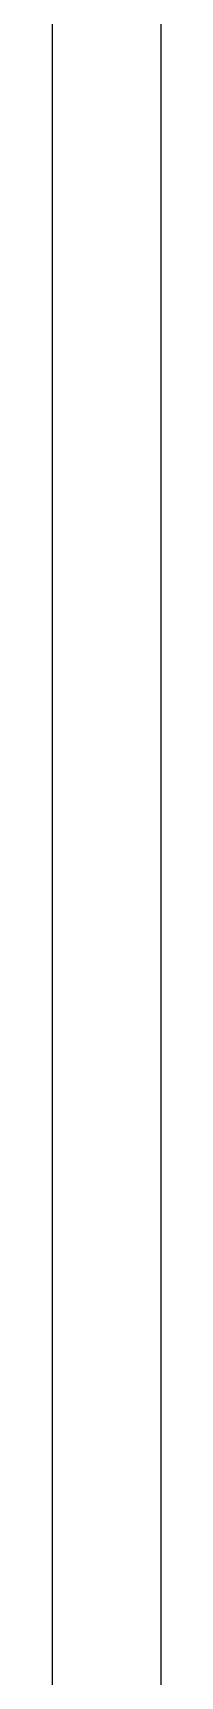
# Model space of a CAD drawing. Header units: millimetres. Extents: x -5804 to 56024, y 506 to 54141.
# Drawn here: x 55764 to 56024, y 40032 to 43957 of the extents above; entities that cross this region are included whole.
import ezdxf

# ---------------------------------------------------------------- set-up
doc = ezdxf.new("R2010")
doc.units = ezdxf.units.MM
doc.layers.add('2D Drafting - General5', color=161, linetype='Continuous', lineweight=25)

msp = doc.modelspace()

# ---------------------------------------------------------------- linework, layer by layer
at = {"layer": '2D Drafting - General5', "linetype": 'Continuous'}
for p, q in [((56023.59238585123, 54141.09973891175), (56023.59238585123, 26005.55858682532)), ((55763.94968558874, 53881.45703864927), (55763.94968558874, 26265.20128708781))]:
    msp.add_line(p, q, dxfattribs=at)

doc.saveas('drawing.dxf')
